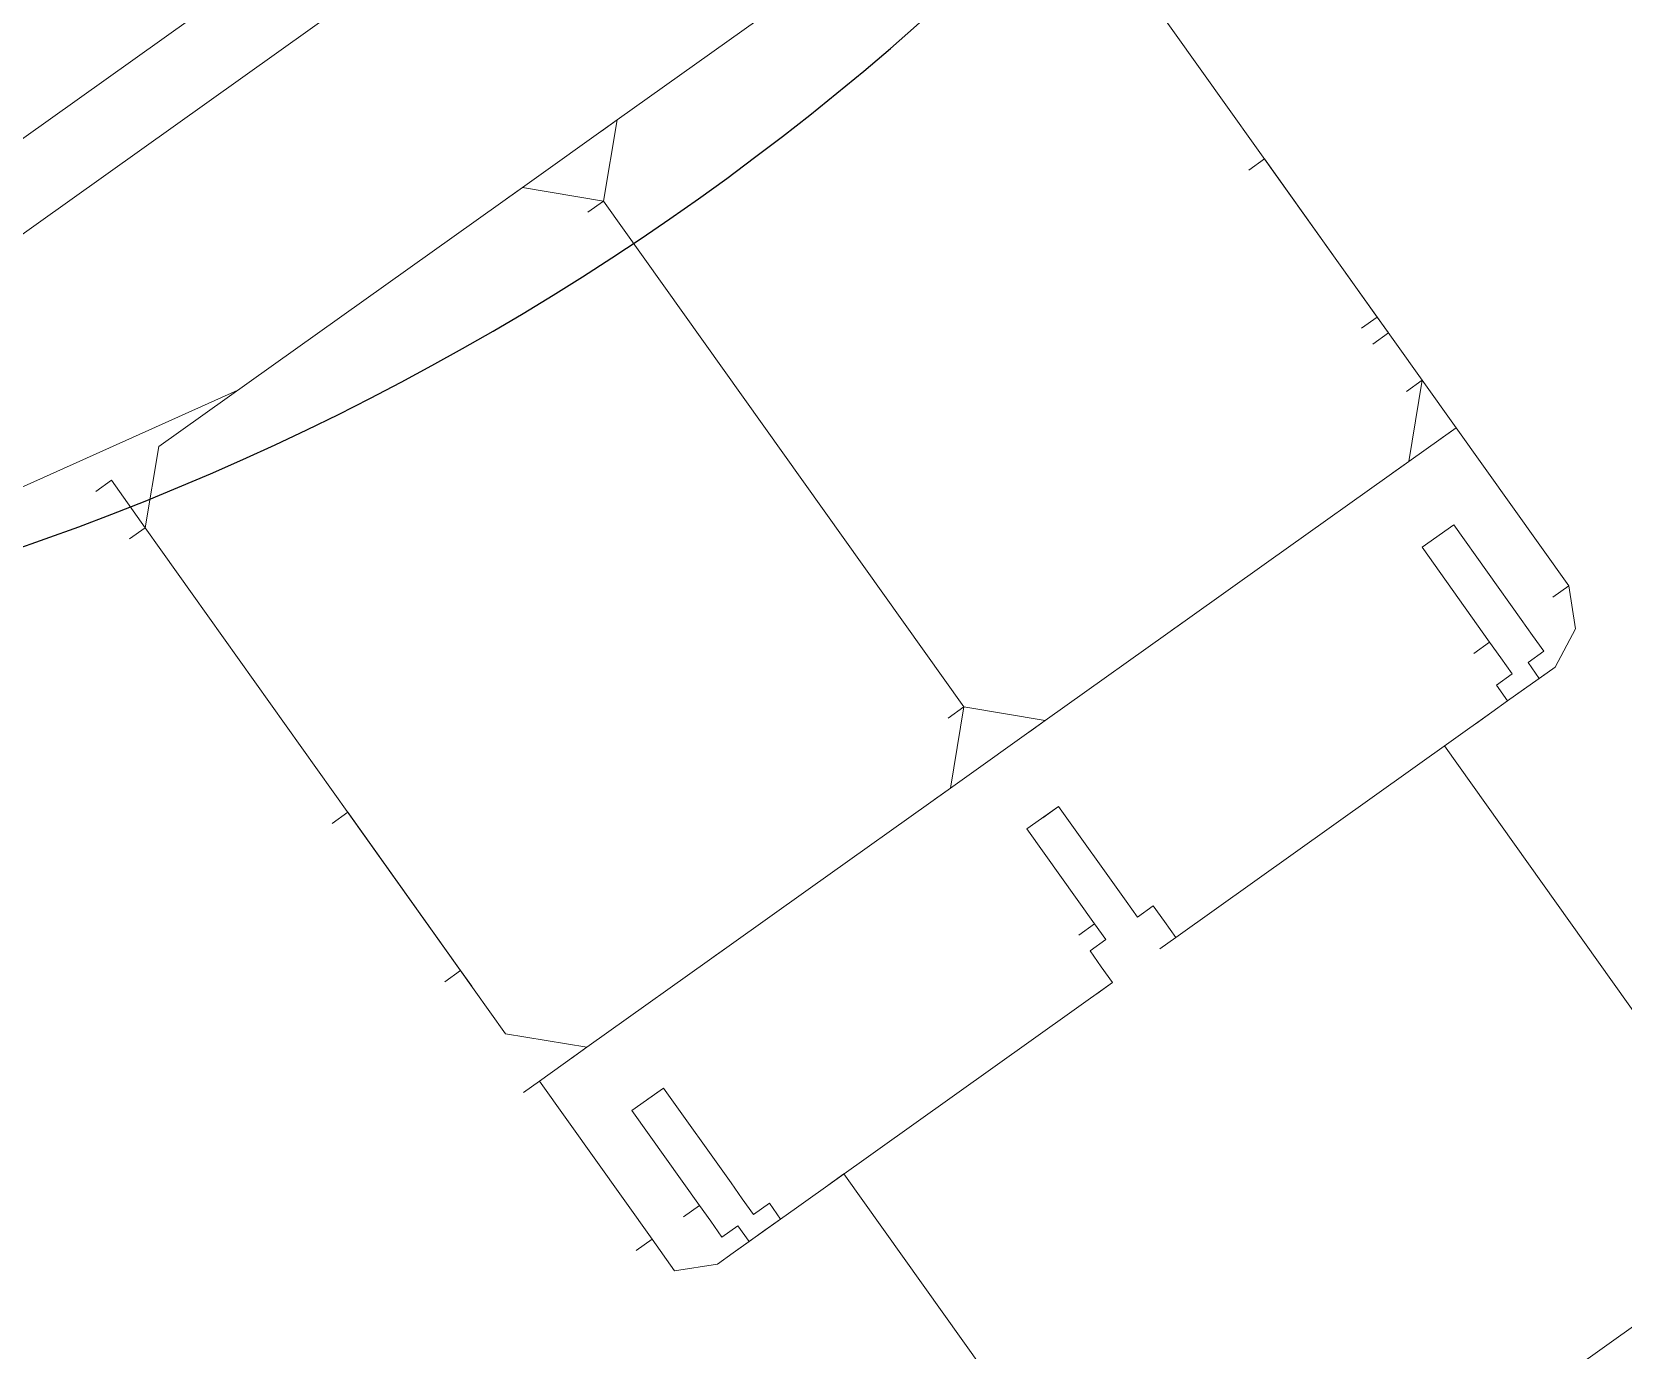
# Model space of a CAD drawing. Header units: feet. Extents: x 2321988 to 2329858, y 6722724 to 6730499.
# Drawn here: x 2326065.9578 to 2326066.0243, y 6726843.6082 to 6726843.6633 of the extents above; entities that cross this region are included whole.
import ezdxf

# ---------------------------------------------------------------- set-up
doc = ezdxf.new("R2010")
doc.units = ezdxf.units.FT
doc.header["$MEASUREMENT"] = 0
doc.layers.add('C-BESS-EQUIPMENT', color=255, linetype='Continuous')

# ---------------------------------------------------------------- blocks, each defined once
blk = doc.blocks.new('Midpoint Site Plan$0$P1730-01-0001')
at = {"color": 0, "linetype": 'ByBlock', "lineweight": -2}
for centre, major_axis, start_param, end_param in [((-26.6479, 0), (0, 4.08598), 3.038975, 6.385803), ((-27.96401, 0), (0, 4.08598), 3.049307, 6.375471), ((-27.34604, 0), (0, 4.08598), 3.050793, 6.373985), ((-28.9055, 0), (0, 1.91224), 2.568457, 6.856321)]:
    blk.add_ellipse(centre, major_axis=major_axis, ratio=0.833977, start_param=start_param, end_param=end_param, dxfattribs=at)
blk.add_ellipse((-28.59206, 0), major_axis=(0, 4.08598), ratio=0.833977, dxfattribs=at)
blk = doc.blocks.new('Midpoint Site Plan$0$A$C71e53a02')
at = {"lineweight": 9}
for points in [[(25.69682, -1.59326), (25.68707, -1.64198), (25.64809, -1.68096), (25.59937, -1.69071), (24.97571, -1.69071), (24.91724, -1.69071), (24.92698, -1.69071), (24.91724, -1.69071)], [(25.37524, -1.72969), (24.2546, -1.72969), (24.26434, -1.72969), (24.2546, -1.72969)], [(25.15111, -1.85637), (25.39473, -1.80764), (25.63835, -1.72969), (25.64809, -1.72969)], [(24.91724, -2.22667), (24.92698, -2.22667), (24.91724, -2.22667), (24.94647, -2.19743), (24.94647, -1.8856), (24.95622, -1.8856), (24.94647, -1.8856), (24.91724, -1.85637), (24.69311, -1.85637), (24.66388, -1.85637), (24.66388, -1.8856), (24.69311, -1.85637), (24.70285, -1.85637), (24.69311, -1.85637)], [(24.97571, -1.85637), (24.91724, -1.85637), (24.92698, -1.85637)], [(24.94647, -1.8856), (24.97571, -1.85637), (24.98545, -1.85637), (24.97571, -1.85637), (25.19984, -1.85637), (25.22907, -1.8856)], [(25.19984, -2.22667), (25.20958, -2.22667), (25.19984, -2.22667), (25.22907, -2.19743), (25.22907, -1.8856), (25.23881, -1.8856), (25.22907, -1.8856), (25.22907, -1.85637), (25.23881, -1.85637)], [(24.67362, -2.22667), (24.66388, -2.22667), (24.66388, -2.19743), (24.66388, -1.8856), (24.67362, -1.8856), (24.66388, -1.8856)], [(24.67362, -2.06101), (24.66388, -2.06101), (24.66388, -2.15845), (24.67362, -2.15845)], [(25.22907, -2.1682), (25.22907, -2.15845), (25.22907, -2.06101), (25.23881, -2.06101), (25.22907, -2.06101)], [(24.66388, -2.15845), (24.66388, -2.1682), (24.67362, -2.1682)], [(25.22907, -2.15845), (25.23881, -2.15845)], [(24.66388, -2.1682), (24.66388, -2.1682)], [(25.22907, -2.1682), (25.22907, -2.1682)], [(24.67362, -2.19743), (24.66388, -2.19743), (24.69311, -2.22667), (24.66388, -2.22667), (24.67362, -2.22667), (24.66388, -2.22667), (24.66388, -2.32411), (24.67362, -2.32411)], [(24.95622, -2.19743), (24.94647, -2.19743), (24.97571, -2.22667), (24.91724, -2.22667), (24.82954, -2.22667), (24.83928, -2.22667)], [(24.82954, -2.22667), (24.78081, -2.22667), (24.69311, -2.22667), (24.70285, -2.22667)], [(25.12188, -2.22667), (25.11213, -2.22667), (25.19984, -2.22667), (25.22907, -2.22667), (25.23881, -2.22667), (25.22907, -2.22667), (25.22907, -2.32411), (25.22907, -2.3436), (25.20958, -2.35335), (25.19984, -2.35335), (25.1706, -2.35335), (25.16086, -2.35335), (24.96596, -2.35335), (24.96596, -2.3436), (24.96596, -2.33386), (24.95622, -2.33386), (24.95622, -2.32411), (24.96596, -2.32411), (24.95622, -2.32411), (24.95622, -2.26565), (24.93673, -2.26565), (24.94647, -2.26565), (24.93673, -2.26565), (24.93673, -2.32411), (24.93673, -2.33386), (24.92698, -2.33386), (24.92698, -2.3436), (24.92698, -2.35335), (24.93673, -2.35335), (24.92698, -2.35335), (24.73209, -2.35335), (24.74183, -2.35335), (24.73209, -2.35335)], [(25.11213, -2.22667), (25.06341, -2.22667), (24.97571, -2.22667), (24.98545, -2.22667)], [(24.66388, -2.32411), (24.67362, -2.3436), (24.69311, -2.35335), (24.70285, -2.35335), (24.7126, -2.35335), (24.72234, -2.35335), (24.73209, -2.35335), (24.72234, -2.35335)], [(24.93673, -2.32411), (24.93673, -2.32411)], [(24.93673, -2.32411), (24.93673, -2.32411)], [(24.93673, -2.32411), (24.93673, -2.32411)], [(24.93673, -2.32411), (24.93673, -2.32411)], [(24.93673, -2.32411), (24.93673, -2.32411)], [(24.93673, -2.32411), (24.93673, -2.32411)], [(24.93673, -2.32411), (24.93673, -2.32411)], [(24.93673, -2.32411), (24.93673, -2.32411)], [(24.93673, -2.32411), (24.93673, -2.32411)], [(24.95622, -2.32411), (24.95622, -2.32411)], [(24.95622, -2.32411), (24.95622, -2.32411)], [(24.95622, -2.32411), (24.95622, -2.32411)], [(24.95622, -2.32411), (24.95622, -2.32411)], [(24.95622, -2.32411), (24.95622, -2.32411)], [(24.95622, -2.32411), (24.95622, -2.32411)], [(24.95622, -2.32411), (24.95622, -2.32411)], [(24.95622, -2.32411), (24.95622, -2.32411)], [(24.95622, -2.32411), (24.95622, -2.32411)], [(24.95622, -2.32411), (24.95622, -2.32411)], [(25.18035, -2.32411), (25.18035, -2.32411)], [(25.18035, -2.32411), (25.18035, -2.32411)], [(25.18035, -2.32411), (25.18035, -2.32411)], [(25.18035, -2.32411), (25.18035, -2.32411)], [(25.18035, -2.32411), (25.18035, -2.32411)], [(25.18035, -2.32411), (25.18035, -2.32411)], [(25.18035, -2.32411), (25.18035, -2.32411)], [(25.18035, -2.32411), (25.18035, -2.32411)], [(25.18035, -2.32411), (25.18035, -2.32411)], [(25.18035, -2.32411), (25.18035, -2.32411)], [(25.18035, -2.32411), (25.18035, -2.32411)], [(25.18035, -2.32411), (25.18035, -2.32411)], [(25.18035, -2.32411), (25.18035, -2.32411)], [(25.18035, -2.32411), (25.18035, -2.32411)], [(25.22907, -2.32411), (25.23881, -2.32411)], [(24.7126, -2.33386), (24.7126, -2.33386)], [(24.7126, -2.33386), (24.7126, -2.33386)], [(24.7126, -2.33386), (24.7126, -2.33386)], [(24.7126, -2.33386), (24.7126, -2.33386)], [(24.7126, -2.33386), (24.7126, -2.33386)], [(24.7126, -2.33386), (24.7126, -2.33386)], [(24.7126, -2.33386), (24.7126, -2.33386)], [(24.7126, -2.33386), (24.7126, -2.33386)], [(24.7126, -2.33386), (24.7126, -2.33386)], [(24.7126, -2.33386), (24.7126, -2.33386)], [(24.7126, -2.33386), (24.7126, -2.33386)], [(24.7126, -2.33386), (24.7126, -2.33386)], [(24.7126, -2.33386), (24.7126, -2.33386)], [(24.7126, -2.33386), (24.7126, -2.33386)], [(24.7126, -2.33386), (24.7126, -2.33386)], [(24.7126, -2.33386), (24.7126, -2.33386)], [(24.7126, -2.33386), (24.7126, -2.33386)], [(24.7126, -2.33386), (24.7126, -2.33386)], [(24.7126, -2.33386), (24.7126, -2.33386)], [(24.7126, -2.33386), (24.7126, -2.33386)], [(24.7126, -2.33386), (24.7126, -2.33386)], [(24.7126, -2.33386), (24.7126, -2.33386)], [(24.7126, -2.33386), (24.7126, -2.33386)], [(24.7126, -2.33386), (24.7126, -2.33386)], [(24.7126, -2.33386), (24.7126, -2.33386)], [(24.7126, -2.33386), (24.7126, -2.33386)], [(24.7126, -2.33386), (24.7126, -2.33386)], [(24.7126, -2.33386), (24.7126, -2.33386)], [(24.7126, -2.33386), (24.7126, -2.33386)], [(24.7126, -2.33386), (24.7126, -2.33386)], [(24.7126, -2.33386), (24.7126, -2.33386)], [(24.7126, -2.33386), (24.7126, -2.33386)], [(24.7126, -2.33386), (24.7126, -2.33386)], [(24.7126, -2.33386), (24.7126, -2.33386)], [(24.7126, -2.33386), (24.7126, -2.33386)], [(24.7126, -2.33386), (24.7126, -2.33386)], [(24.7126, -2.33386), (24.7126, -2.33386)], [(24.7126, -2.33386), (24.7126, -2.33386)], [(24.7126, -2.33386), (24.7126, -2.33386)], [(24.7126, -2.33386), (24.7126, -2.33386)], [(24.7126, -2.33386), (24.7126, -2.33386)], [(24.7126, -2.33386), (24.7126, -2.33386)], [(24.7126, -2.33386), (24.7126, -2.33386)], [(24.7126, -2.33386), (24.7126, -2.33386)], [(24.92698, -2.33386), (24.92698, -2.33386)], [(24.92698, -2.33386), (24.92698, -2.33386)], [(24.92698, -2.33386), (24.92698, -2.33386)], [(24.92698, -2.33386), (24.92698, -2.33386)], [(24.92698, -2.33386), (24.92698, -2.33386)], [(24.92698, -2.33386), (24.92698, -2.33386)], [(24.92698, -2.33386), (24.92698, -2.33386)], [(24.92698, -2.33386), (24.92698, -2.33386)], [(24.92698, -2.33386), (24.92698, -2.33386)], [(24.92698, -2.33386), (24.92698, -2.33386)], [(24.92698, -2.33386), (24.92698, -2.33386)], [(24.92698, -2.33386), (24.92698, -2.33386)], [(24.92698, -2.33386), (24.92698, -2.33386)], [(24.92698, -2.33386), (24.92698, -2.33386)], [(24.92698, -2.33386), (24.92698, -2.33386)], [(24.92698, -2.33386), (24.92698, -2.33386)], [(24.92698, -2.33386), (24.92698, -2.33386)], [(24.92698, -2.33386), (24.92698, -2.33386)], [(24.92698, -2.33386), (24.92698, -2.33386)], [(24.92698, -2.33386), (24.92698, -2.33386)], [(24.92698, -2.33386), (24.92698, -2.33386)], [(24.92698, -2.33386), (24.92698, -2.33386)], [(24.92698, -2.33386), (24.92698, -2.33386)], [(24.92698, -2.33386), (24.92698, -2.33386)], [(24.92698, -2.33386), (24.92698, -2.33386)], [(24.92698, -2.33386), (24.92698, -2.33386)], [(24.92698, -2.33386), (24.92698, -2.33386)], [(24.92698, -2.33386), (24.92698, -2.33386)], [(24.92698, -2.33386), (24.92698, -2.33386)], [(24.92698, -2.33386), (24.92698, -2.33386)], [(24.92698, -2.33386), (24.92698, -2.33386)], [(24.92698, -2.33386), (24.92698, -2.33386)], [(24.92698, -2.33386), (24.92698, -2.33386)], [(24.92698, -2.33386), (24.92698, -2.33386)], [(24.92698, -2.33386), (24.92698, -2.33386)], [(24.92698, -2.33386), (24.92698, -2.33386)], [(24.92698, -2.33386), (24.92698, -2.33386)], [(24.92698, -2.33386), (24.92698, -2.33386)], [(24.95622, -2.33386), (24.95622, -2.33386)], [(24.95622, -2.33386), (24.95622, -2.33386)], [(24.95622, -2.33386), (24.95622, -2.33386)], [(24.95622, -2.33386), (24.95622, -2.33386)], [(24.95622, -2.33386), (24.95622, -2.33386)], [(24.95622, -2.33386), (24.95622, -2.33386)], [(24.95622, -2.33386), (24.95622, -2.33386)], [(24.95622, -2.33386), (24.95622, -2.33386)], [(24.95622, -2.33386), (24.95622, -2.33386)], [(24.95622, -2.33386), (24.95622, -2.33386)], [(24.95622, -2.33386), (24.95622, -2.33386)], [(24.95622, -2.33386), (24.95622, -2.33386)], [(24.95622, -2.33386), (24.95622, -2.33386)], [(24.95622, -2.33386), (24.95622, -2.33386)], [(24.95622, -2.33386), (24.95622, -2.33386)], [(24.95622, -2.33386), (24.95622, -2.33386)], [(24.95622, -2.33386), (24.95622, -2.33386)], [(24.95622, -2.33386), (24.95622, -2.33386)], [(24.95622, -2.33386), (24.95622, -2.33386)], [(24.95622, -2.33386), (24.95622, -2.33386)], [(24.96596, -2.33386), (24.96596, -2.33386)], [(24.96596, -2.33386), (24.96596, -2.33386)], [(24.96596, -2.33386), (24.96596, -2.33386)], [(24.96596, -2.33386), (24.96596, -2.33386)], [(24.96596, -2.33386), (24.96596, -2.33386)], [(24.96596, -2.33386), (24.96596, -2.33386)], [(24.96596, -2.33386), (24.96596, -2.33386)], [(24.96596, -2.33386), (24.96596, -2.33386)], [(24.96596, -2.33386), (24.96596, -2.33386)], [(24.96596, -2.33386), (24.96596, -2.33386)], [(24.96596, -2.33386), (24.96596, -2.33386)], [(24.96596, -2.33386), (24.96596, -2.33386)], [(24.96596, -2.33386), (24.96596, -2.33386)], [(24.96596, -2.33386), (24.96596, -2.33386)], [(24.96596, -2.33386), (24.96596, -2.33386)], [(24.96596, -2.33386), (24.96596, -2.33386)], [(24.96596, -2.33386), (24.96596, -2.33386)], [(24.96596, -2.33386), (24.96596, -2.33386)], [(25.18035, -2.33386), (25.18035, -2.33386)], [(25.18035, -2.33386), (25.18035, -2.33386)], [(25.18035, -2.33386), (25.18035, -2.33386)], [(25.18035, -2.33386), (25.18035, -2.33386)], [(25.18035, -2.33386), (25.18035, -2.33386)], [(25.18035, -2.33386), (25.18035, -2.33386)], [(25.18035, -2.33386), (25.18035, -2.33386)], [(25.18035, -2.33386), (25.18035, -2.33386)], [(25.18035, -2.33386), (25.18035, -2.33386)], [(25.18035, -2.33386), (25.18035, -2.33386)], [(25.18035, -2.33386), (25.18035, -2.33386)], [(25.18035, -2.33386), (25.18035, -2.33386)], [(25.18035, -2.33386), (25.18035, -2.33386)], [(25.18035, -2.33386), (25.18035, -2.33386)], [(25.18035, -2.33386), (25.18035, -2.33386)], [(25.18035, -2.33386), (25.18035, -2.33386)], [(25.18035, -2.33386), (25.18035, -2.33386)], [(25.18035, -2.33386), (25.18035, -2.33386)], [(25.18035, -2.33386), (25.18035, -2.33386)], [(25.18035, -2.33386), (25.18035, -2.33386)], [(25.18035, -2.33386), (25.18035, -2.33386)], [(25.18035, -2.33386), (25.18035, -2.33386)], [(25.18035, -2.33386), (25.18035, -2.33386)], [(25.18035, -2.33386), (25.18035, -2.33386)], [(25.18035, -2.33386), (25.18035, -2.33386)], [(25.18035, -2.33386), (25.18035, -2.33386)], [(25.18035, -2.33386), (25.18035, -2.33386)], [(25.18035, -2.33386), (25.18035, -2.33386)], [(25.18035, -2.33386), (25.18035, -2.33386)], [(25.18035, -2.33386), (25.18035, -2.33386)], [(25.18035, -2.33386), (25.18035, -2.33386)], [(25.18035, -2.33386), (25.18035, -2.33386)], [(25.18035, -2.33386), (25.18035, -2.33386)], [(25.18035, -2.33386), (25.18035, -2.33386)], [(25.18035, -2.33386), (25.18035, -2.33386)], [(25.18035, -2.33386), (25.18035, -2.33386)], [(25.18035, -2.33386), (25.18035, -2.33386)], [(25.18035, -2.33386), (25.18035, -2.33386)], [(25.18035, -2.33386), (25.18035, -2.33386)], [(25.18035, -2.33386), (25.18035, -2.33386)], [(25.18035, -2.33386), (25.18035, -2.33386)], [(25.18035, -2.33386), (25.18035, -2.33386)], [(25.18035, -2.33386), (25.18035, -2.33386)], [(25.18035, -2.33386), (25.18035, -2.33386)], [(25.18035, -2.33386), (25.18035, -2.33386)], [(25.18035, -2.33386), (25.18035, -2.33386)], [(25.18035, -2.33386), (25.18035, -2.33386)], [(25.18035, -2.33386), (25.18035, -2.33386)], [(25.18035, -2.33386), (25.18035, -2.33386)], [(25.18035, -2.33386), (25.18035, -2.33386)], [(25.18035, -2.33386), (25.18035, -2.33386)], [(25.18035, -2.33386), (25.18035, -2.33386)], [(25.18035, -2.33386), (25.18035, -2.33386)], [(25.18035, -2.33386), (25.18035, -2.33386)], [(25.18035, -2.33386), (25.18035, -2.33386)], [(25.18035, -2.33386), (25.18035, -2.33386)], [(25.18035, -2.33386), (25.18035, -2.33386)], [(25.18035, -2.33386), (25.18035, -2.33386)], [(25.18035, -2.33386), (25.18035, -2.33386)], [(25.18035, -2.33386), (25.18035, -2.33386)], [(25.18035, -2.33386), (25.18035, -2.33386)], [(25.18035, -2.33386), (25.18035, -2.33386)], [(24.7126, -2.3436), (24.7126, -2.3436)], [(24.7126, -2.3436), (24.7126, -2.3436)], [(24.7126, -2.3436), (24.7126, -2.3436)], [(24.7126, -2.3436), (24.7126, -2.3436)], [(24.7126, -2.3436), (24.7126, -2.3436)], [(24.7126, -2.3436), (24.7126, -2.3436)], [(24.7126, -2.3436), (24.7126, -2.3436)], [(24.7126, -2.3436), (24.7126, -2.3436)], [(24.7126, -2.3436), (24.7126, -2.3436)], [(24.7126, -2.3436), (24.7126, -2.3436)], [(24.7126, -2.3436), (24.7126, -2.3436)], [(24.7126, -2.3436), (24.7126, -2.3436)], [(24.7126, -2.3436), (24.7126, -2.3436)], [(24.7126, -2.3436), (24.7126, -2.3436)], [(24.7126, -2.3436), (24.7126, -2.3436)], [(24.7126, -2.3436), (24.7126, -2.3436)], [(24.7126, -2.3436), (24.7126, -2.3436)], [(24.7126, -2.3436), (24.7126, -2.3436)], [(24.7126, -2.3436), (24.7126, -2.3436)], [(24.7126, -2.3436), (24.7126, -2.3436)], [(24.7126, -2.3436), (24.7126, -2.3436)], [(24.7126, -2.3436), (24.7126, -2.3436)], [(24.7126, -2.3436), (24.7126, -2.3436)], [(24.7126, -2.3436), (24.7126, -2.3436)], [(24.7126, -2.3436), (24.7126, -2.3436)], [(24.7126, -2.3436), (24.7126, -2.3436)], [(24.7126, -2.3436), (24.7126, -2.3436)], [(24.7126, -2.3436), (24.7126, -2.3436)], [(24.7126, -2.3436), (24.7126, -2.3436)], [(24.7126, -2.3436), (24.7126, -2.3436)], [(24.7126, -2.3436), (24.7126, -2.3436)], [(24.7126, -2.3436), (24.7126, -2.3436)], [(24.7126, -2.3436), (24.7126, -2.3436)], [(24.7126, -2.3436), (24.7126, -2.3436)], [(24.7126, -2.3436), (24.7126, -2.3436)], [(24.7126, -2.3436), (24.7126, -2.3436)], [(24.7126, -2.3436), (24.7126, -2.3436)], [(24.72234, -2.3436), (24.72234, -2.3436)], [(24.72234, -2.3436), (24.72234, -2.3436)], [(24.72234, -2.3436), (24.72234, -2.3436)], [(24.72234, -2.3436), (24.72234, -2.3436)], [(24.72234, -2.3436), (24.72234, -2.3436)], [(24.72234, -2.3436), (24.72234, -2.3436)], [(24.72234, -2.3436), (24.72234, -2.3436)], [(24.72234, -2.3436), (24.72234, -2.3436)], [(24.72234, -2.3436), (24.72234, -2.3436)], [(24.72234, -2.3436), (24.72234, -2.3436)], [(24.92698, -2.3436), (24.92698, -2.3436)], [(24.92698, -2.3436), (24.92698, -2.3436)], [(24.92698, -2.3436), (24.92698, -2.3436)], [(24.92698, -2.3436), (24.92698, -2.3436)], [(24.92698, -2.3436), (24.92698, -2.3436)], [(24.92698, -2.3436), (24.92698, -2.3436)], [(24.92698, -2.3436), (24.92698, -2.3436)], [(24.92698, -2.3436), (24.92698, -2.3436)], [(24.92698, -2.3436), (24.92698, -2.3436)], [(24.92698, -2.3436), (24.92698, -2.3436)], [(24.92698, -2.3436), (24.92698, -2.3436)], [(24.92698, -2.3436), (24.92698, -2.3436)], [(24.92698, -2.3436), (24.92698, -2.3436)], [(24.92698, -2.3436), (24.92698, -2.3436)], [(24.92698, -2.3436), (24.92698, -2.3436)], [(24.92698, -2.3436), (24.92698, -2.3436)], [(24.92698, -2.3436), (24.92698, -2.3436)], [(24.92698, -2.3436), (24.92698, -2.3436)], [(24.92698, -2.3436), (24.92698, -2.3436)], [(24.92698, -2.3436), (24.92698, -2.3436)], [(24.92698, -2.3436), (24.92698, -2.3436)], [(24.92698, -2.3436), (24.92698, -2.3436)], [(24.92698, -2.3436), (24.92698, -2.3436)], [(24.92698, -2.3436), (24.92698, -2.3436)], [(24.92698, -2.3436), (24.92698, -2.3436)], [(24.92698, -2.3436), (24.92698, -2.3436)], [(24.92698, -2.3436), (24.92698, -2.3436)], [(24.92698, -2.3436), (24.92698, -2.3436)], [(24.92698, -2.3436), (24.92698, -2.3436)], [(24.92698, -2.3436), (24.92698, -2.3436)], [(24.92698, -2.3436), (24.92698, -2.3436)], [(24.92698, -2.3436), (24.92698, -2.3436)], [(24.92698, -2.3436), (24.92698, -2.3436)], [(24.92698, -2.3436), (24.92698, -2.3436)], [(24.92698, -2.3436), (24.92698, -2.3436)], [(24.92698, -2.3436), (24.92698, -2.3436)], [(24.92698, -2.3436), (24.92698, -2.3436)], [(24.92698, -2.3436), (24.92698, -2.3436)], [(24.92698, -2.3436), (24.92698, -2.3436)], [(24.92698, -2.3436), (24.92698, -2.3436)], [(24.92698, -2.3436), (24.92698, -2.3436)], [(24.92698, -2.3436), (24.92698, -2.3436)], [(24.92698, -2.3436), (24.92698, -2.3436)], [(24.92698, -2.3436), (24.92698, -2.3436)], [(24.92698, -2.3436), (24.92698, -2.3436)], [(24.92698, -2.3436), (24.92698, -2.3436)], [(24.92698, -2.3436), (24.92698, -2.3436)], [(24.92698, -2.3436), (24.92698, -2.3436)], [(24.92698, -2.3436), (24.92698, -2.3436)], [(24.92698, -2.3436), (24.92698, -2.3436)], [(24.92698, -2.3436), (24.92698, -2.3436)], [(24.92698, -2.3436), (24.92698, -2.3436)], [(24.92698, -2.3436), (24.92698, -2.3436)], [(24.92698, -2.3436), (24.92698, -2.3436)], [(24.92698, -2.3436), (24.92698, -2.3436)], [(24.92698, -2.3436), (24.92698, -2.3436)], [(24.92698, -2.3436), (24.92698, -2.3436)], [(24.92698, -2.3436), (24.92698, -2.3436)], [(24.92698, -2.3436), (24.92698, -2.3436)], [(24.92698, -2.3436), (24.92698, -2.3436)], [(24.92698, -2.3436), (24.92698, -2.3436)], [(24.92698, -2.3436), (24.92698, -2.3436)], [(24.92698, -2.3436), (24.92698, -2.3436)], [(24.92698, -2.3436), (24.92698, -2.3436)], [(24.92698, -2.3436), (24.92698, -2.3436)], [(24.92698, -2.3436), (24.92698, -2.3436)], [(24.96596, -2.3436), (24.96596, -2.3436)], [(24.96596, -2.3436), (24.96596, -2.3436)], [(24.96596, -2.3436), (24.96596, -2.3436)], [(24.96596, -2.3436), (24.96596, -2.3436)], [(24.96596, -2.3436), (24.96596, -2.3436)], [(24.96596, -2.3436), (24.96596, -2.3436)], [(24.96596, -2.3436), (24.96596, -2.3436)], [(24.96596, -2.3436), (24.96596, -2.3436)], [(24.96596, -2.3436), (24.96596, -2.3436)], [(24.96596, -2.3436), (24.96596, -2.3436)], [(24.96596, -2.3436), (24.96596, -2.3436)], [(24.96596, -2.3436), (24.96596, -2.3436)], [(24.96596, -2.3436), (24.96596, -2.3436)], [(24.96596, -2.3436), (24.96596, -2.3436)], [(24.96596, -2.3436), (24.96596, -2.3436)], [(24.96596, -2.3436), (24.96596, -2.3436)], [(24.96596, -2.3436), (24.96596, -2.3436)], [(24.96596, -2.3436), (24.96596, -2.3436)], [(24.96596, -2.3436), (24.96596, -2.3436)], [(24.96596, -2.3436), (24.96596, -2.3436)], [(24.96596, -2.3436), (24.96596, -2.3436)], [(24.96596, -2.3436), (24.96596, -2.3436)], [(24.96596, -2.3436), (24.96596, -2.3436)], [(24.96596, -2.3436), (24.96596, -2.3436)], [(24.96596, -2.3436), (24.96596, -2.3436)], [(24.96596, -2.3436), (24.96596, -2.3436)], [(24.96596, -2.3436), (24.96596, -2.3436)], [(24.96596, -2.3436), (24.96596, -2.3436)], [(24.96596, -2.3436), (24.96596, -2.3436)], [(24.96596, -2.3436), (24.96596, -2.3436)], [(24.96596, -2.3436), (24.96596, -2.3436)], [(24.96596, -2.3436), (24.96596, -2.3436)], [(24.96596, -2.3436), (24.96596, -2.3436)], [(24.96596, -2.3436), (24.96596, -2.3436)], [(24.96596, -2.3436), (24.96596, -2.3436)], [(24.96596, -2.3436), (24.96596, -2.3436)], [(24.96596, -2.3436), (24.96596, -2.3436)], [(24.96596, -2.3436), (24.96596, -2.3436)], [(24.96596, -2.3436), (24.96596, -2.3436)], [(24.96596, -2.3436), (24.96596, -2.3436)], [(24.96596, -2.3436), (24.96596, -2.3436)], [(24.96596, -2.3436), (24.96596, -2.3436)], [(24.96596, -2.3436), (24.96596, -2.3436)], [(24.96596, -2.3436), (24.96596, -2.3436)], [(24.96596, -2.3436), (24.96596, -2.3436)], [(24.96596, -2.3436), (24.96596, -2.3436)], [(24.96596, -2.3436), (24.96596, -2.3436)], [(24.96596, -2.3436), (24.96596, -2.3436)], [(24.96596, -2.3436), (24.96596, -2.3436)], [(24.96596, -2.3436), (24.96596, -2.3436)], [(24.96596, -2.3436), (24.96596, -2.3436)], [(24.96596, -2.3436), (24.96596, -2.3436)], [(24.96596, -2.3436), (24.96596, -2.3436)], [(24.96596, -2.3436), (24.96596, -2.3436)], [(24.96596, -2.3436), (24.96596, -2.3436)], [(24.96596, -2.3436), (24.96596, -2.3436)], [(24.96596, -2.3436), (24.96596, -2.3436)], [(24.96596, -2.3436), (24.96596, -2.3436)], [(24.96596, -2.3436), (24.96596, -2.3436)], [(24.96596, -2.3436), (24.96596, -2.3436)], [(24.96596, -2.3436), (24.96596, -2.3436)], [(24.96596, -2.3436), (24.96596, -2.3436)], [(24.96596, -2.3436), (24.96596, -2.3436)], [(24.96596, -2.3436), (24.96596, -2.3436)], [(24.96596, -2.3436), (24.96596, -2.3436)], [(24.96596, -2.3436), (24.96596, -2.3436)], [(24.96596, -2.3436), (24.96596, -2.3436)], [(24.96596, -2.3436), (24.96596, -2.3436)], [(24.96596, -2.3436), (24.96596, -2.3436)], [(24.96596, -2.3436), (24.96596, -2.35335), (24.97571, -2.35335)], [(25.1706, -2.3436), (25.1706, -2.3436)], [(25.1706, -2.3436), (25.1706, -2.3436)], [(25.1706, -2.3436), (25.1706, -2.3436)], [(25.1706, -2.3436), (25.1706, -2.3436)], [(25.1706, -2.3436), (25.1706, -2.3436)], [(25.1706, -2.3436), (25.1706, -2.3436)], [(25.1706, -2.3436), (25.1706, -2.3436)], [(25.1706, -2.3436), (25.1706, -2.3436)], [(25.1706, -2.3436), (25.1706, -2.3436)], [(25.1706, -2.3436), (25.1706, -2.3436)], [(25.1706, -2.3436), (25.1706, -2.3436)], [(25.1706, -2.3436), (25.1706, -2.3436)], [(25.1706, -2.3436), (25.1706, -2.3436)], [(25.1706, -2.3436), (25.1706, -2.3436)], [(25.18035, -2.3436), (25.18035, -2.3436)], [(25.18035, -2.3436), (25.18035, -2.3436)], [(25.18035, -2.3436), (25.18035, -2.3436)], [(25.18035, -2.3436), (25.18035, -2.3436)], [(25.18035, -2.3436), (25.18035, -2.3436)], [(25.18035, -2.3436), (25.18035, -2.3436)], [(25.18035, -2.3436), (25.18035, -2.3436)], [(25.18035, -2.3436), (25.18035, -2.3436)], [(25.18035, -2.3436), (25.18035, -2.3436)], [(25.18035, -2.3436), (25.18035, -2.3436)], [(25.18035, -2.3436), (25.18035, -2.3436)], [(25.18035, -2.3436), (25.18035, -2.3436)], [(25.18035, -2.3436), (25.18035, -2.3436)], [(25.18035, -2.3436), (25.18035, -2.3436)], [(25.18035, -2.3436), (25.18035, -2.3436)], [(25.18035, -2.3436), (25.18035, -2.3436)], [(25.18035, -2.3436), (25.18035, -2.3436)], [(25.18035, -2.3436), (25.18035, -2.3436)], [(25.18035, -2.3436), (25.18035, -2.3436)], [(25.18035, -2.3436), (25.18035, -2.3436)], [(25.18035, -2.3436), (25.18035, -2.3436)], [(25.18035, -2.3436), (25.18035, -2.3436)], [(25.18035, -2.3436), (25.18035, -2.3436)], [(25.18035, -2.3436), (25.18035, -2.3436)], [(25.18035, -2.3436), (25.18035, -2.3436)], [(25.18035, -2.3436), (25.18035, -2.3436)], [(25.18035, -2.3436), (25.18035, -2.3436)], [(25.18035, -2.3436), (25.18035, -2.3436)], [(25.18035, -2.3436), (25.18035, -2.3436)], [(25.18035, -2.3436), (25.18035, -2.3436)], [(25.18035, -2.3436), (25.18035, -2.3436)], [(25.18035, -2.3436), (25.18035, -2.3436)], [(25.18035, -2.3436), (25.18035, -2.3436)], [(24.72234, -2.35335), (24.72234, -2.35335)], [(24.72234, -2.35335), (24.72234, -2.35335)], [(24.72234, -2.35335), (24.72234, -2.35335)], [(24.72234, -2.35335), (24.72234, -2.35335)], [(24.72234, -2.35335), (24.72234, -2.35335)], [(24.72234, -2.35335), (24.72234, -2.35335)], [(24.72234, -2.35335), (24.72234, -2.35335)], [(24.72234, -2.35335), (24.72234, -2.35335)], [(24.72234, -2.35335), (24.72234, -2.35335)], [(24.72234, -2.35335), (24.72234, -2.35335)], [(24.72234, -2.35335), (24.72234, -2.35335)], [(24.72234, -2.35335), (24.72234, -2.35335)], [(24.72234, -2.35335), (24.72234, -2.35335)], [(24.72234, -2.35335), (24.72234, -2.35335)], [(24.72234, -2.35335), (24.72234, -2.35335)], [(24.72234, -2.35335), (24.72234, -2.35335)], [(24.72234, -2.35335), (24.72234, -2.35335)], [(24.72234, -2.35335), (24.72234, -2.35335)], [(24.72234, -2.35335), (24.72234, -2.35335)], [(24.72234, -2.35335), (24.72234, -2.35335)], [(24.72234, -2.35335), (24.72234, -2.35335)], [(24.72234, -2.35335), (24.72234, -2.35335)], [(24.72234, -2.35335), (24.72234, -2.35335)], [(24.72234, -2.35335), (24.72234, -2.35335)], [(24.72234, -2.35335), (24.72234, -2.35335)], [(24.72234, -2.35335), (24.72234, -2.35335)], [(24.72234, -2.35335), (24.72234, -2.35335)], [(24.72234, -2.35335), (24.72234, -2.35335)], [(24.72234, -2.35335), (24.72234, -2.35335)], [(24.72234, -2.35335), (24.72234, -2.35335)], [(24.72234, -2.35335), (24.72234, -2.35335)], [(24.72234, -2.35335), (24.72234, -2.35335)], [(24.72234, -2.35335), (24.72234, -2.35335)], [(24.72234, -2.35335), (24.72234, -2.35335)], [(24.72234, -2.35335), (24.72234, -2.35335)], [(24.72234, -2.35335), (24.72234, -2.35335)], [(24.72234, -2.35335), (24.72234, -2.35335)], [(24.72234, -2.35335), (24.72234, -2.35335)], [(24.72234, -2.35335), (24.72234, -2.35335)], [(24.72234, -2.35335), (24.72234, -2.35335)], [(24.72234, -2.35335), (24.72234, -2.35335)], [(24.72234, -2.35335), (24.72234, -2.35335)], [(24.72234, -2.35335), (24.72234, -2.35335)], [(24.72234, -2.35335), (24.72234, -2.35335)], [(24.72234, -2.35335), (24.72234, -2.35335)], [(24.72234, -2.35335), (24.72234, -2.35335)], [(24.72234, -2.35335), (24.72234, -2.35335)], [(24.72234, -2.35335), (24.72234, -2.35335)], [(24.72234, -2.35335), (24.72234, -2.35335)], [(24.72234, -2.35335), (24.72234, -2.35335)], [(24.72234, -2.35335), (24.72234, -2.35335)], [(24.72234, -2.35335), (24.72234, -2.35335)], [(24.72234, -2.35335), (24.72234, -2.35335)], [(24.72234, -2.35335), (24.72234, -2.35335)], [(24.72234, -2.35335), (24.72234, -2.35335)], [(24.72234, -2.35335), (24.72234, -2.35335)], [(24.72234, -2.35335), (24.72234, -2.35335)], [(24.72234, -2.35335), (24.72234, -2.35335)], [(24.72234, -2.35335), (24.72234, -2.35335)], [(24.72234, -2.35335), (24.72234, -2.35335)], [(24.73209, -2.35335), (24.73209, -2.35335)], [(24.73209, -2.35335), (24.73209, -2.35335)], [(24.73209, -2.35335), (24.73209, -2.35335)], [(24.73209, -2.35335), (24.73209, -2.35335)], [(24.73209, -2.35335), (24.73209, -2.35335)], [(24.73209, -2.35335), (24.73209, -2.35335)], [(24.73209, -2.35335), (24.73209, -2.35335)], [(24.73209, -2.35335), (24.73209, -2.35335)], [(24.73209, -2.35335), (24.73209, -2.35335)], [(24.73209, -2.35335), (24.73209, -2.35335)], [(24.73209, -2.35335), (24.73209, -2.35335)], [(24.73209, -2.35335), (24.73209, -2.35335)], [(24.73209, -2.35335), (24.73209, -2.35335)], [(24.73209, -2.35335), (24.73209, -2.35335)], [(24.73209, -2.35335), (24.73209, -2.35335)], [(24.73209, -2.35335), (24.73209, -2.35335)], [(24.73209, -2.35335), (24.73209, -2.35335)], [(24.73209, -2.35335), (24.73209, -2.35335)], [(24.73209, -2.35335), (24.73209, -2.35335)], [(24.73209, -2.35335), (24.73209, -2.35335)], [(24.73209, -2.35335), (24.73209, -2.35335)], [(24.73209, -2.35335), (24.73209, -2.35335)], [(24.73209, -2.35335), (24.73209, -2.35335)], [(24.73209, -2.35335), (24.73209, -2.35335)], [(24.73209, -2.35335), (24.73209, -2.35335)], [(24.73209, -2.35335), (24.73209, -2.35335)], [(24.73209, -2.35335), (24.73209, -2.35335)], [(24.73209, -2.35335), (24.73209, -2.35335)], [(24.73209, -2.35335), (24.73209, -2.35335)], [(24.73209, -2.35335), (24.73209, -2.35335)], [(24.73209, -2.35335), (24.73209, -2.35335)], [(24.73209, -2.35335), (24.73209, -2.35335)], [(24.73209, -2.35335), (24.73209, -2.35335)], [(24.73209, -2.35335), (24.73209, -2.35335)], [(24.73209, -2.35335), (24.73209, -2.35335)], [(24.73209, -2.35335), (24.73209, -2.35335)], [(24.73209, -2.35335), (24.73209, -2.35335)], [(24.73209, -2.35335), (24.73209, -2.35335)], [(24.73209, -2.35335), (24.73209, -2.35335)], [(24.73209, -2.35335), (24.73209, -2.35335)], [(24.73209, -2.35335), (24.73209, -2.35335)], [(24.73209, -2.35335), (24.73209, -2.35335)], [(24.73209, -2.35335), (24.73209, -2.35335)], [(24.73209, -2.35335), (24.73209, -2.35335)], [(24.73209, -2.35335), (24.73209, -2.35335)], [(24.73209, -2.35335), (24.73209, -2.35335)], [(24.73209, -2.35335), (24.73209, -2.35335)], [(24.73209, -2.35335), (24.73209, -2.35335)], [(24.73209, -2.35335), (24.73209, -2.35335)], [(24.73209, -2.35335), (24.73209, -2.35335)], [(24.73209, -2.35335), (24.73209, -2.35335)], [(24.73209, -2.35335), (24.73209, -2.35335)], [(24.73209, -2.35335), (24.73209, -2.35335)], [(24.73209, -2.35335), (24.73209, -2.35335)], [(24.73209, -2.35335), (24.73209, -2.35335)], [(24.73209, -2.35335), (24.73209, -2.35335)], [(24.73209, -2.35335), (24.73209, -2.35335)], [(24.73209, -2.35335), (24.73209, -2.35335)], [(24.73209, -2.35335), (24.73209, -2.35335)], [(24.73209, -2.35335), (24.73209, -2.35335)], [(24.73209, -2.35335), (24.73209, -2.35335)], [(24.73209, -2.35335), (24.73209, -2.35335)], [(24.73209, -2.35335), (24.73209, -2.35335)], [(24.73209, -2.35335), (24.73209, -2.35335)], [(24.73209, -2.35335), (24.73209, -2.35335)], [(24.73209, -2.35335), (24.73209, -2.35335)], [(24.73209, -2.35335), (24.73209, -2.35335)], [(24.73209, -2.35335), (24.73209, -2.35335)], [(24.73209, -2.35335), (24.73209, -2.35335)], [(24.73209, -2.35335), (24.73209, -2.35335)], [(24.73209, -2.35335), (24.73209, -2.35335)], [(24.76132, -2.35335), (24.76132, -2.64569), (24.77107, -2.64569), (24.76132, -2.64569), (25.13162, -2.64569), (25.13162, -2.35335), (25.14137, -2.35335)], [(24.92698, -2.35335), (24.92698, -2.35335)], [(24.92698, -2.35335), (24.92698, -2.35335)], [(24.92698, -2.35335), (24.92698, -2.35335)], [(24.92698, -2.35335), (24.92698, -2.35335)], [(24.92698, -2.35335), (24.92698, -2.35335)], [(24.92698, -2.35335), (24.92698, -2.35335)], [(24.92698, -2.35335), (24.92698, -2.35335)], [(24.92698, -2.35335), (24.92698, -2.35335)], [(24.92698, -2.35335), (24.92698, -2.35335)], [(24.92698, -2.35335), (24.92698, -2.35335)], [(24.92698, -2.35335), (24.92698, -2.35335)], [(24.92698, -2.35335), (24.92698, -2.35335)], [(24.92698, -2.35335), (24.92698, -2.35335)], [(24.92698, -2.35335), (24.92698, -2.35335)], [(24.92698, -2.35335), (24.92698, -2.35335)], [(24.92698, -2.35335), (24.92698, -2.35335)], [(24.92698, -2.35335), (24.92698, -2.35335)], [(24.92698, -2.35335), (24.92698, -2.35335)], [(24.92698, -2.35335), (24.92698, -2.35335)], [(24.92698, -2.35335), (24.92698, -2.35335)], [(24.92698, -2.35335), (24.92698, -2.35335)], [(24.92698, -2.35335), (24.92698, -2.35335)], [(24.92698, -2.35335), (24.92698, -2.35335)], [(24.92698, -2.35335), (24.92698, -2.35335)], [(24.92698, -2.35335), (24.92698, -2.35335)], [(24.92698, -2.35335), (24.92698, -2.35335)], [(24.92698, -2.35335), (24.92698, -2.35335)], [(24.92698, -2.35335), (24.92698, -2.35335)], [(24.92698, -2.35335), (24.92698, -2.35335)], [(24.92698, -2.35335), (24.92698, -2.35335)], [(24.92698, -2.35335), (24.92698, -2.35335)], [(24.92698, -2.35335), (24.92698, -2.35335)], [(24.92698, -2.35335), (24.92698, -2.35335)], [(24.92698, -2.35335), (24.92698, -2.35335)], [(24.92698, -2.35335), (24.92698, -2.35335)], [(24.92698, -2.35335), (24.92698, -2.35335)], [(24.92698, -2.35335), (24.92698, -2.35335)], [(24.92698, -2.35335), (24.92698, -2.35335)], [(24.92698, -2.35335), (24.92698, -2.35335)], [(24.92698, -2.35335), (24.92698, -2.35335)], [(24.92698, -2.35335), (24.92698, -2.35335)], [(24.92698, -2.35335), (24.92698, -2.35335)], [(24.92698, -2.35335), (24.92698, -2.35335)], [(24.92698, -2.35335), (24.92698, -2.35335)], [(24.92698, -2.35335), (24.92698, -2.35335)], [(24.92698, -2.35335), (24.92698, -2.35335)], [(24.92698, -2.35335), (24.92698, -2.35335)], [(24.92698, -2.35335), (24.92698, -2.35335)], [(24.92698, -2.35335), (24.92698, -2.35335)], [(24.92698, -2.35335), (24.92698, -2.35335)], [(24.92698, -2.35335), (24.92698, -2.35335)], [(24.92698, -2.35335), (24.92698, -2.35335)], [(24.92698, -2.35335), (24.92698, -2.35335)], [(24.92698, -2.35335), (24.92698, -2.35335)], [(24.92698, -2.35335), (24.92698, -2.35335)], [(24.92698, -2.35335), (24.92698, -2.35335)], [(24.92698, -2.35335), (24.92698, -2.35335)], [(24.92698, -2.35335), (24.92698, -2.35335)], [(24.92698, -2.35335), (24.92698, -2.35335)], [(24.92698, -2.35335), (24.92698, -2.35335)], [(24.92698, -2.35335), (24.92698, -2.35335)], [(24.92698, -2.35335), (24.92698, -2.35335)], [(24.92698, -2.35335), (24.92698, -2.35335)], [(24.92698, -2.35335), (24.92698, -2.35335)], [(24.92698, -2.35335), (24.92698, -2.35335)], [(24.92698, -2.35335), (24.92698, -2.35335)], [(24.92698, -2.35335), (24.92698, -2.35335)], [(24.92698, -2.35335), (24.92698, -2.35335)], [(24.92698, -2.35335), (24.92698, -2.35335)], [(24.92698, -2.35335), (24.92698, -2.35335)], [(24.92698, -2.35335), (24.92698, -2.35335)], [(24.92698, -2.35335), (24.92698, -2.35335)], [(24.92698, -2.35335), (24.92698, -2.35335)], [(24.92698, -2.35335), (24.92698, -2.35335)], [(24.92698, -2.35335), (24.92698, -2.35335)], [(24.92698, -2.35335), (24.92698, -2.35335)], [(24.92698, -2.35335), (24.92698, -2.35335)], [(24.92698, -2.35335), (24.92698, -2.35335)], [(24.92698, -2.35335), (24.92698, -2.35335)], [(24.92698, -2.35335), (24.92698, -2.35335)], [(24.92698, -2.35335), (24.92698, -2.35335)], [(24.92698, -2.35335), (24.92698, -2.35335)], [(24.92698, -2.35335), (24.92698, -2.35335)], [(24.92698, -2.35335), (24.92698, -2.35335)], [(24.92698, -2.35335), (24.92698, -2.35335)], [(24.92698, -2.35335), (24.92698, -2.35335)], [(24.92698, -2.35335), (24.92698, -2.35335)], [(24.92698, -2.35335), (24.92698, -2.35335)], [(24.92698, -2.35335), (24.92698, -2.35335)], [(24.92698, -2.35335), (24.92698, -2.35335)], [(24.92698, -2.35335), (24.92698, -2.35335)], [(24.92698, -2.35335), (24.92698, -2.35335)], [(24.92698, -2.35335), (24.92698, -2.35335)], [(24.92698, -2.35335), (24.92698, -2.35335)], [(24.92698, -2.35335), (24.92698, -2.35335)], [(24.92698, -2.35335), (24.92698, -2.35335)], [(24.92698, -2.35335), (24.92698, -2.35335)], [(24.92698, -2.35335), (24.92698, -2.35335)], [(24.92698, -2.35335), (24.92698, -2.35335)], [(24.92698, -2.35335), (24.92698, -2.35335)], [(24.92698, -2.35335), (24.92698, -2.35335)], [(24.92698, -2.35335), (24.92698, -2.35335)], [(24.92698, -2.35335), (24.92698, -2.35335)], [(24.92698, -2.35335), (24.92698, -2.35335)], [(24.92698, -2.35335), (24.92698, -2.35335)], [(24.92698, -2.35335), (24.92698, -2.35335)], [(24.92698, -2.35335), (24.92698, -2.35335)], [(24.92698, -2.35335), (24.92698, -2.35335)], [(24.92698, -2.35335), (24.92698, -2.35335)], [(24.92698, -2.35335), (24.92698, -2.35335)], [(24.92698, -2.35335), (24.92698, -2.35335)], [(24.92698, -2.35335), (24.92698, -2.35335)], [(24.92698, -2.35335), (24.92698, -2.35335)], [(24.92698, -2.35335), (24.92698, -2.35335)], [(24.92698, -2.35335), (24.92698, -2.35335)], [(24.92698, -2.35335), (24.92698, -2.35335)], [(24.92698, -2.35335), (24.92698, -2.35335)], [(24.92698, -2.35335), (24.92698, -2.35335)], [(24.92698, -2.35335), (24.92698, -2.35335)], [(24.92698, -2.35335), (24.92698, -2.35335)], [(24.92698, -2.35335), (24.92698, -2.35335)], [(24.92698, -2.35335), (24.92698, -2.35335)], [(24.92698, -2.35335), (24.92698, -2.35335)], [(24.92698, -2.35335), (24.92698, -2.35335)], [(24.92698, -2.35335), (24.92698, -2.35335)], [(24.92698, -2.35335), (24.92698, -2.35335)], [(24.92698, -2.35335), (24.92698, -2.35335)], [(24.92698, -2.35335), (24.92698, -2.35335)], [(24.92698, -2.35335), (24.92698, -2.35335)], [(24.92698, -2.35335), (24.92698, -2.35335)], [(24.92698, -2.35335), (24.92698, -2.35335)], [(24.92698, -2.35335), (24.92698, -2.35335)], [(24.92698, -2.35335), (24.92698, -2.35335)], [(24.92698, -2.35335), (24.92698, -2.35335)], [(24.92698, -2.35335), (24.92698, -2.35335)], [(24.92698, -2.35335), (24.92698, -2.35335)], [(24.92698, -2.35335), (24.92698, -2.35335)], [(24.92698, -2.35335), (24.92698, -2.35335)], [(24.92698, -2.35335), (24.92698, -2.35335)], [(24.92698, -2.35335), (24.92698, -2.35335)], [(24.92698, -2.35335), (24.92698, -2.35335)], [(24.92698, -2.35335), (24.92698, -2.35335)], [(24.92698, -2.35335), (24.92698, -2.35335)], [(24.92698, -2.35335), (24.92698, -2.35335)], [(24.96596, -2.35335), (24.97571, -2.35335)], [(24.96596, -2.35335), (24.96596, -2.35335)], [(24.96596, -2.35335), (24.96596, -2.35335)], [(24.96596, -2.35335), (24.96596, -2.35335)], [(24.96596, -2.35335), (24.96596, -2.35335)], [(24.96596, -2.35335), (24.96596, -2.35335)], [(24.96596, -2.35335), (24.96596, -2.35335)], [(24.96596, -2.35335), (24.96596, -2.35335)], [(24.96596, -2.35335), (24.96596, -2.35335)], [(24.96596, -2.35335), (24.96596, -2.35335)], [(24.96596, -2.35335), (24.96596, -2.35335)], [(24.96596, -2.35335), (24.96596, -2.35335)], [(24.96596, -2.35335), (24.96596, -2.35335)], [(24.96596, -2.35335), (24.96596, -2.35335)], [(24.96596, -2.35335), (24.96596, -2.35335)], [(24.96596, -2.35335), (24.96596, -2.35335)], [(24.96596, -2.35335), (24.96596, -2.35335)], [(24.96596, -2.35335), (24.96596, -2.35335)], [(24.96596, -2.35335), (24.96596, -2.35335)], [(24.96596, -2.35335), (24.96596, -2.35335)], [(24.96596, -2.35335), (24.96596, -2.35335)], [(24.96596, -2.35335), (24.96596, -2.35335)], [(24.96596, -2.35335), (24.96596, -2.35335)], [(24.96596, -2.35335), (24.96596, -2.35335)], [(24.96596, -2.35335), (24.96596, -2.35335)], [(24.96596, -2.35335), (24.96596, -2.35335)], [(24.96596, -2.35335), (24.96596, -2.35335)], [(24.96596, -2.35335), (24.96596, -2.35335)], [(24.96596, -2.35335), (24.96596, -2.35335)], [(24.96596, -2.35335), (24.96596, -2.35335)], [(24.96596, -2.35335), (24.96596, -2.35335)], [(24.96596, -2.35335), (24.96596, -2.35335)], [(24.96596, -2.35335), (24.96596, -2.35335)], [(24.96596, -2.35335), (24.96596, -2.35335)], [(24.96596, -2.35335), (24.96596, -2.35335)], [(24.96596, -2.35335), (24.96596, -2.35335)], [(24.96596, -2.35335), (24.96596, -2.35335)], [(24.96596, -2.35335), (24.96596, -2.35335)], [(24.96596, -2.35335), (24.96596, -2.35335)], [(24.96596, -2.35335), (24.96596, -2.35335)], [(24.96596, -2.35335), (24.96596, -2.35335)], [(24.96596, -2.35335), (24.96596, -2.35335)], [(24.96596, -2.35335), (24.96596, -2.35335)], [(24.96596, -2.35335), (24.96596, -2.35335)], [(24.96596, -2.35335), (24.96596, -2.35335)], [(24.96596, -2.35335), (24.96596, -2.35335)], [(24.96596, -2.35335), (24.96596, -2.35335)], [(24.96596, -2.35335), (24.96596, -2.35335)], [(24.96596, -2.35335), (24.96596, -2.35335)], [(24.96596, -2.35335), (24.96596, -2.35335)], [(24.96596, -2.35335), (24.96596, -2.35335)], [(24.96596, -2.35335), (24.96596, -2.35335)], [(24.96596, -2.35335), (24.96596, -2.35335)], [(24.96596, -2.35335), (24.96596, -2.35335)], [(24.96596, -2.35335), (24.96596, -2.35335)], [(24.96596, -2.35335), (24.96596, -2.35335)], [(24.96596, -2.35335), (24.96596, -2.35335)], [(24.96596, -2.35335), (24.96596, -2.35335)], [(24.96596, -2.35335), (24.96596, -2.35335)], [(24.96596, -2.35335), (24.96596, -2.35335)], [(24.96596, -2.35335), (24.96596, -2.35335)], [(24.96596, -2.35335), (24.96596, -2.35335)], [(24.96596, -2.35335), (24.96596, -2.35335)], [(24.96596, -2.35335), (24.96596, -2.35335)], [(24.96596, -2.35335), (24.96596, -2.35335)], [(24.96596, -2.35335), (24.96596, -2.35335)], [(24.96596, -2.35335), (24.96596, -2.35335)], [(24.96596, -2.35335), (24.96596, -2.35335)], [(24.96596, -2.35335), (24.96596, -2.35335)], [(24.96596, -2.35335), (24.96596, -2.35335)], [(24.96596, -2.35335), (24.96596, -2.35335)], [(24.96596, -2.35335), (24.96596, -2.35335)], [(24.96596, -2.35335), (24.96596, -2.35335)], [(24.96596, -2.35335), (24.96596, -2.35335)], [(24.96596, -2.35335), (24.96596, -2.35335)], [(24.96596, -2.35335), (24.96596, -2.35335)], [(24.96596, -2.35335), (24.96596, -2.35335)], [(24.96596, -2.35335), (24.96596, -2.35335)], [(24.96596, -2.35335), (24.96596, -2.35335)], [(24.96596, -2.35335), (24.96596, -2.35335)], [(24.96596, -2.35335), (24.96596, -2.35335)], [(24.96596, -2.35335), (24.96596, -2.35335)], [(24.96596, -2.35335), (24.96596, -2.35335)], [(24.96596, -2.35335), (24.96596, -2.35335)], [(24.96596, -2.35335), (24.96596, -2.35335)], [(24.96596, -2.35335), (24.96596, -2.35335)], [(24.96596, -2.35335), (24.96596, -2.35335)], [(24.96596, -2.35335), (24.96596, -2.35335)], [(24.96596, -2.35335), (24.96596, -2.35335)], [(24.96596, -2.35335), (24.96596, -2.35335)], [(24.96596, -2.35335), (24.96596, -2.35335)], [(24.96596, -2.35335), (24.96596, -2.35335)], [(24.96596, -2.35335), (24.96596, -2.35335)], [(24.96596, -2.35335), (24.96596, -2.35335)], [(24.96596, -2.35335), (24.96596, -2.35335)], [(24.96596, -2.35335), (24.96596, -2.35335)], [(24.96596, -2.35335), (24.96596, -2.35335)], [(24.96596, -2.35335), (24.96596, -2.35335)], [(24.96596, -2.35335), (24.96596, -2.35335)], [(24.96596, -2.35335), (24.96596, -2.35335)], [(24.96596, -2.35335), (24.96596, -2.35335)], [(24.96596, -2.35335), (24.96596, -2.35335)], [(24.96596, -2.35335), (24.96596, -2.35335)], [(24.96596, -2.35335), (24.96596, -2.35335)], [(24.96596, -2.35335), (24.96596, -2.35335)], [(24.96596, -2.35335), (24.96596, -2.35335)], [(24.96596, -2.35335), (24.96596, -2.35335)], [(24.96596, -2.35335), (24.96596, -2.35335)], [(24.96596, -2.35335), (24.96596, -2.35335)], [(24.96596, -2.35335), (24.96596, -2.35335)], [(24.96596, -2.35335), (24.96596, -2.35335)], [(24.96596, -2.35335), (24.96596, -2.35335)], [(24.96596, -2.35335), (24.96596, -2.35335)], [(24.96596, -2.35335), (24.96596, -2.35335)], [(24.96596, -2.35335), (24.96596, -2.35335)], [(24.96596, -2.35335), (24.96596, -2.35335)], [(24.96596, -2.35335), (24.96596, -2.35335)], [(24.96596, -2.35335), (24.96596, -2.35335)], [(24.96596, -2.35335), (24.97571, -2.35335)], [(24.96596, -2.35335), (24.96596, -2.35335)], [(24.96596, -2.35335), (24.96596, -2.35335)], [(24.96596, -2.35335), (24.96596, -2.35335)], [(24.96596, -2.35335), (24.96596, -2.35335)], [(24.96596, -2.35335), (24.96596, -2.35335)], [(24.96596, -2.35335), (24.96596, -2.35335)], [(24.96596, -2.35335), (24.96596, -2.35335)], [(24.96596, -2.35335), (24.96596, -2.35335)], [(24.96596, -2.35335), (24.96596, -2.35335)], [(24.96596, -2.35335), (24.96596, -2.35335)], [(24.96596, -2.35335), (24.96596, -2.35335)], [(24.96596, -2.35335), (24.96596, -2.35335)], [(24.96596, -2.35335), (24.96596, -2.35335)], [(24.96596, -2.35335), (24.96596, -2.35335)], [(24.96596, -2.35335), (24.96596, -2.35335)], [(24.96596, -2.35335), (24.96596, -2.35335)], [(24.96596, -2.35335), (24.96596, -2.35335)], [(24.96596, -2.35335), (24.96596, -2.35335)], [(24.96596, -2.35335), (24.96596, -2.35335)], [(24.96596, -2.35335), (24.96596, -2.35335)], [(24.96596, -2.35335), (24.96596, -2.35335)], [(24.96596, -2.35335), (24.96596, -2.35335)], [(24.96596, -2.35335), (24.96596, -2.35335)], [(24.96596, -2.35335), (24.96596, -2.35335)], [(24.96596, -2.35335), (24.96596, -2.35335)], [(24.96596, -2.35335), (24.96596, -2.35335)], [(24.96596, -2.35335), (24.96596, -2.35335)], [(24.96596, -2.35335), (24.96596, -2.35335)], [(24.96596, -2.35335), (24.96596, -2.35335)], [(25.16086, -2.35335), (25.16086, -2.35335)], [(25.16086, -2.35335), (25.16086, -2.35335)], [(25.16086, -2.35335), (25.16086, -2.35335)], [(25.16086, -2.35335), (25.16086, -2.35335)], [(25.16086, -2.35335), (25.16086, -2.35335)], [(25.16086, -2.35335), (25.16086, -2.35335)], [(25.16086, -2.35335), (25.16086, -2.35335)], [(25.16086, -2.35335), (25.16086, -2.35335)], [(25.16086, -2.35335), (25.16086, -2.35335)], [(25.16086, -2.35335), (25.16086, -2.35335)], [(25.16086, -2.35335), (25.16086, -2.35335)], [(25.16086, -2.35335), (25.16086, -2.35335)], [(25.16086, -2.35335), (25.16086, -2.35335)], [(25.16086, -2.35335), (25.16086, -2.35335)], [(25.16086, -2.35335), (25.16086, -2.35335)], [(25.16086, -2.35335), (25.16086, -2.35335)], [(25.16086, -2.35335), (25.16086, -2.35335)], [(25.16086, -2.35335), (25.16086, -2.35335)], [(25.16086, -2.35335), (25.16086, -2.35335)], [(25.16086, -2.35335), (25.16086, -2.35335)], [(25.16086, -2.35335), (25.16086, -2.35335)], [(25.16086, -2.35335), (25.16086, -2.35335)], [(25.16086, -2.35335), (25.16086, -2.35335)], [(25.16086, -2.35335), (25.16086, -2.35335)], [(25.16086, -2.35335), (25.16086, -2.35335)], [(25.16086, -2.35335), (25.16086, -2.35335)], [(25.16086, -2.35335), (25.16086, -2.35335)], [(25.16086, -2.35335), (25.16086, -2.35335)], [(25.16086, -2.35335), (25.16086, -2.35335)], [(25.16086, -2.35335), (25.16086, -2.35335)], [(25.16086, -2.35335), (25.16086, -2.35335)], [(25.16086, -2.35335), (25.16086, -2.35335)], [(25.16086, -2.35335), (25.16086, -2.35335)], [(25.16086, -2.35335), (25.16086, -2.35335)], [(25.16086, -2.35335), (25.16086, -2.35335)], [(25.16086, -2.35335), (25.16086, -2.35335)], [(25.16086, -2.35335), (25.16086, -2.35335)], [(25.16086, -2.35335), (25.16086, -2.35335)], [(25.16086, -2.35335), (25.16086, -2.35335)], [(25.16086, -2.35335), (25.16086, -2.35335)], [(25.16086, -2.35335), (25.16086, -2.35335)], [(25.16086, -2.35335), (25.16086, -2.35335)], [(25.16086, -2.35335), (25.16086, -2.35335)], [(25.16086, -2.35335), (25.16086, -2.35335)], [(25.16086, -2.35335), (25.16086, -2.35335)], [(25.16086, -2.35335), (25.16086, -2.35335)], [(25.16086, -2.35335), (25.16086, -2.35335)], [(25.16086, -2.35335), (25.16086, -2.35335)], [(25.16086, -2.35335), (25.16086, -2.35335)], [(25.16086, -2.35335), (25.16086, -2.35335)], [(25.16086, -2.35335), (25.16086, -2.35335)], [(25.16086, -2.35335), (25.16086, -2.35335)], [(25.16086, -2.35335), (25.16086, -2.35335)], [(25.16086, -2.35335), (25.16086, -2.35335)], [(25.16086, -2.35335), (25.16086, -2.35335)], [(25.16086, -2.35335), (25.16086, -2.35335)], [(25.16086, -2.35335), (25.16086, -2.35335)], [(25.16086, -2.35335), (25.16086, -2.35335)], [(25.16086, -2.35335), (25.16086, -2.35335)], [(25.16086, -2.35335), (25.16086, -2.35335)], [(25.16086, -2.35335), (25.16086, -2.35335)], [(25.16086, -2.35335), (25.16086, -2.35335)], [(25.16086, -2.35335), (25.16086, -2.35335)], [(25.16086, -2.35335), (25.16086, -2.35335)], [(25.16086, -2.35335), (25.16086, -2.35335)], [(25.16086, -2.35335), (25.16086, -2.35335)], [(25.16086, -2.35335), (25.16086, -2.35335)], [(25.16086, -2.35335), (25.16086, -2.35335)], [(25.16086, -2.35335), (25.16086, -2.35335)], [(25.16086, -2.35335), (25.16086, -2.35335)], [(25.16086, -2.35335), (25.16086, -2.35335)], [(25.16086, -2.35335), (25.16086, -2.35335)], [(25.16086, -2.35335), (25.16086, -2.35335)], [(25.16086, -2.35335), (25.16086, -2.35335)], [(25.16086, -2.35335), (25.16086, -2.35335)], [(25.16086, -2.35335), (25.16086, -2.35335)], [(25.1706, -2.35335), (25.1706, -2.35335)], [(25.1706, -2.35335), (25.1706, -2.35335)], [(25.1706, -2.35335), (25.1706, -2.35335)], [(25.1706, -2.35335), (25.1706, -2.35335)], [(25.1706, -2.35335), (25.1706, -2.35335)], [(25.1706, -2.35335), (25.1706, -2.35335)], [(25.1706, -2.35335), (25.1706, -2.35335)], [(25.1706, -2.35335), (25.1706, -2.35335)], [(25.1706, -2.35335), (25.1706, -2.35335)], [(25.1706, -2.35335), (25.1706, -2.35335)], [(25.1706, -2.35335), (25.1706, -2.35335)], [(25.1706, -2.35335), (25.1706, -2.35335)], [(25.1706, -2.35335), (25.1706, -2.35335)], [(25.1706, -2.35335), (25.1706, -2.35335)], [(25.1706, -2.35335), (25.1706, -2.35335)], [(25.1706, -2.35335), (25.1706, -2.35335)], [(25.1706, -2.35335), (25.1706, -2.35335)], [(25.1706, -2.35335), (25.1706, -2.35335)], [(25.1706, -2.35335), (25.1706, -2.35335)], [(25.1706, -2.35335), (25.1706, -2.35335)], [(25.1706, -2.35335), (25.1706, -2.35335)], [(25.1706, -2.35335), (25.1706, -2.35335)], [(25.1706, -2.35335), (25.1706, -2.35335)], [(25.1706, -2.35335), (25.1706, -2.35335)], [(25.1706, -2.35335), (25.1706, -2.35335)], [(25.1706, -2.35335), (25.1706, -2.35335)], [(25.1706, -2.35335), (25.1706, -2.35335)], [(25.1706, -2.35335), (25.1706, -2.35335)], [(25.1706, -2.35335), (25.1706, -2.35335)], [(25.1706, -2.35335), (25.1706, -2.35335)], [(25.1706, -2.35335), (25.1706, -2.35335)], [(25.1706, -2.35335), (25.1706, -2.35335)], [(25.1706, -2.35335), (25.1706, -2.35335)], [(25.1706, -2.35335), (25.1706, -2.35335)], [(25.1706, -2.35335), (25.1706, -2.35335)], [(25.1706, -2.35335), (25.1706, -2.35335)], [(25.1706, -2.35335), (25.1706, -2.35335)], [(25.1706, -2.35335), (25.1706, -2.35335)], [(25.1706, -2.35335), (25.1706, -2.35335)], [(25.1706, -2.35335), (25.1706, -2.35335)], [(25.1706, -2.35335), (25.1706, -2.35335)], [(25.1706, -2.35335), (25.1706, -2.35335)], [(25.1706, -2.35335), (25.1706, -2.35335)], [(25.1706, -2.35335), (25.1706, -2.35335)]]:
    blk.add_lwpolyline(points, dxfattribs=at)
for points in [[(24.69311, -2.3436), (24.70285, -2.3436), (24.70285, -2.35335), (24.69311, -2.35335), (24.72234, -2.35335), (24.72234, -2.3436), (24.7126, -2.3436), (24.7126, -2.33386), (24.7126, -2.32411), (24.72234, -2.32411), (24.7126, -2.32411), (24.7126, -2.26565), (24.69311, -2.26565), (24.69311, -2.32411), (24.69311, -2.33386)], [(25.19009, -2.26565), (25.18035, -2.26565), (25.18035, -2.32411), (25.18035, -2.33386), (25.18035, -2.3436), (25.1706, -2.3436), (25.1706, -2.35335), (25.18035, -2.35335), (25.19009, -2.35335), (25.19984, -2.35335), (25.19009, -2.35335), (25.19009, -2.3436), (25.19984, -2.3436), (25.19984, -2.33386), (25.19984, -2.32411), (25.20958, -2.32411), (25.19984, -2.32411), (25.19984, -2.26565), (25.18035, -2.26565)], [(24.73209, -2.35335), (24.72234, -2.35335)], [(25.1706, -2.35335), (25.16086, -2.35335)]]:
    blk.add_lwpolyline(points, close=True, dxfattribs=at)

msp = doc.modelspace()

# ---------------------------------------------------------------- wipeouts: each hides what was drawn before it
msp.add_wipeout([(2326064.174561, 6726849.775301), (2326064.717514, 6726850.162142), (2326071.535594, 6726840.592592), (2326070.992641, 6726840.205751)]).dxf.layer = 'C-BESS-EQUIPMENT'

# ---------------------------------------------------------------- next in the draw order: block references
at = {"layer": 'C-BESS-EQUIPMENT', "yscale": 0.08333333333333331, "zscale": 0.08333333333333331}
for name, p, xscale, rotation in [('Midpoint Site Plan$0$P1730-01-0001', (2326067.855077, 6726845.183947), 0.08333333333333331, 35.46898082920265), ('Midpoint Site Plan$0$A$C71e53a02', (2326067.583601, 6726844.990526), -0.08333333333333331, 35.46898082920264)]:
    msp.add_blockref(name, p, dxfattribs=dict(at, xscale=xscale, rotation=rotation))

doc.saveas('drawing.dxf')
